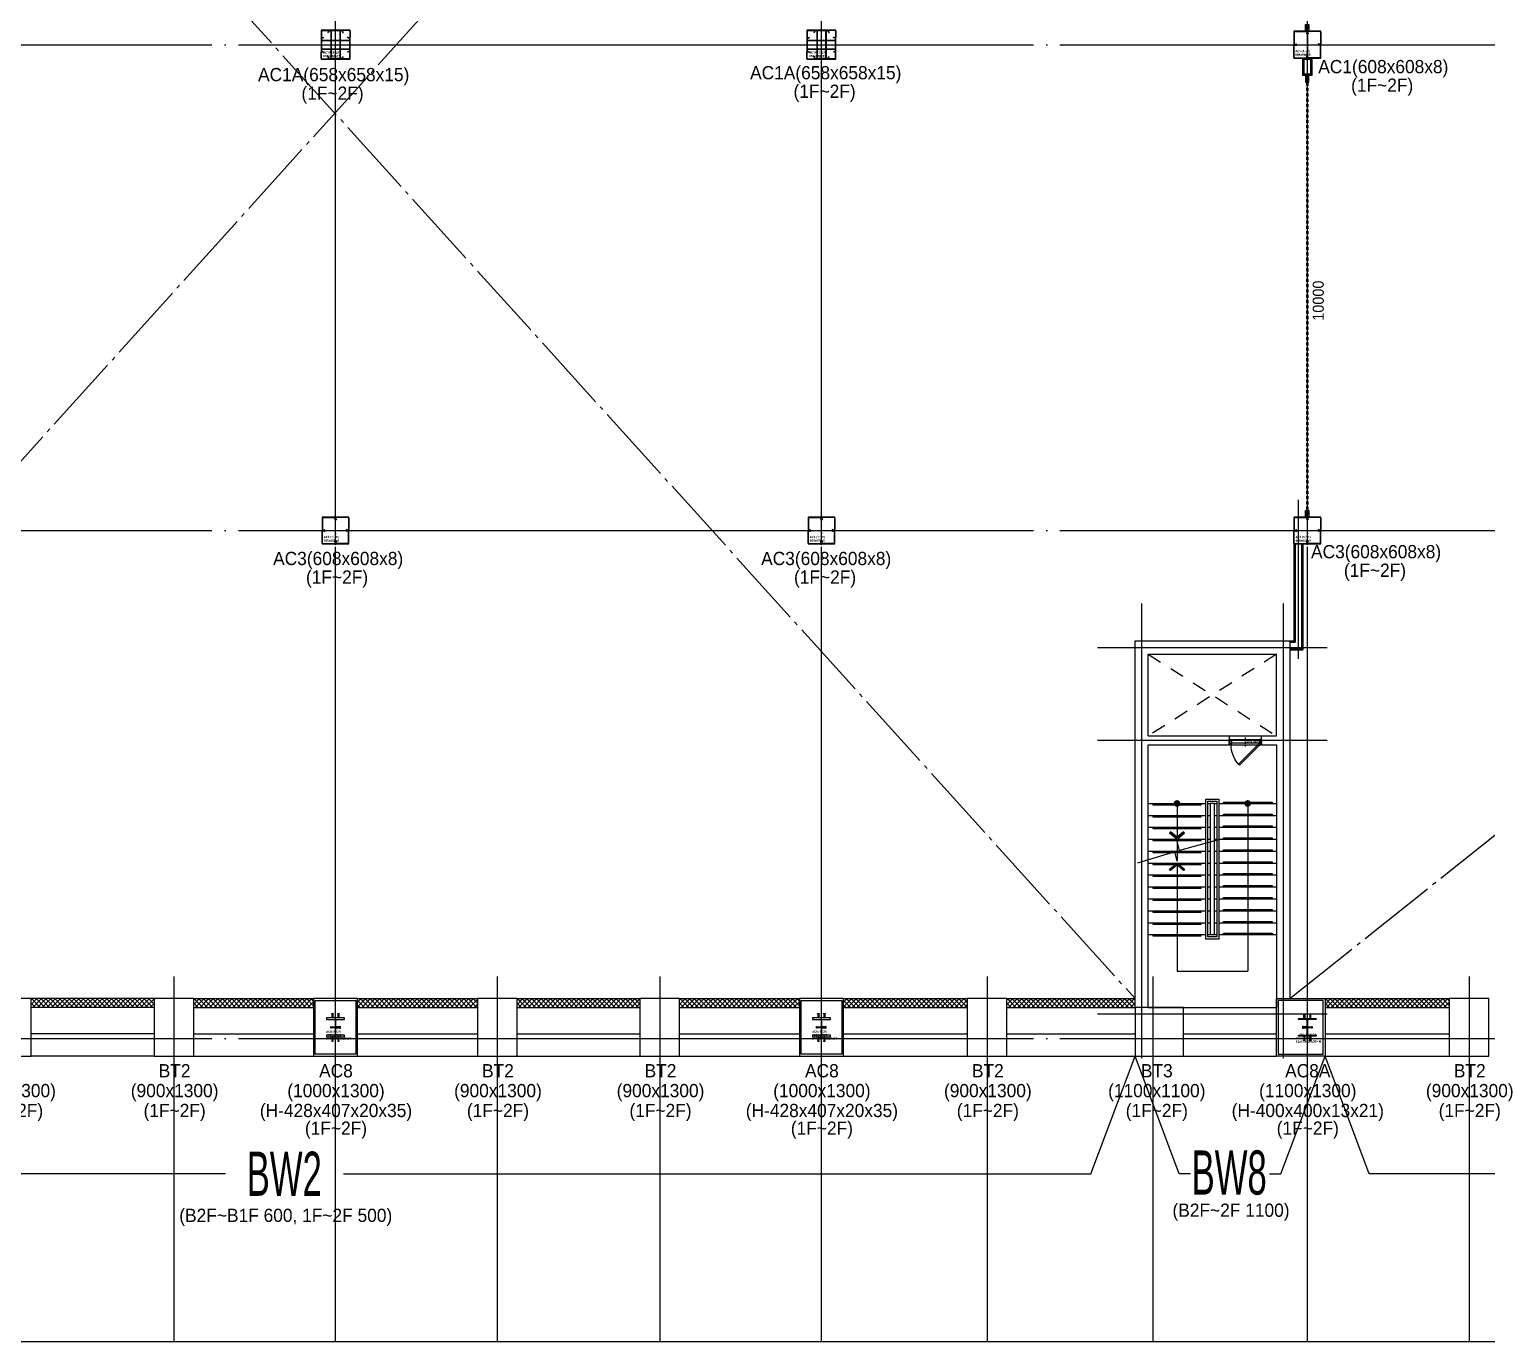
# Model space of a CAD drawing. Header units: millimetres. Extents: x -47382 to 204618, y -51045 to 127155.
# Drawn here: x 51064 to 84064, y 0 to 29723 of the extents above; entities that cross this region are included whole.
import ezdxf
from ezdxf.enums import TextEntityAlignment as Align

# ---------------------------------------------------------------- set-up
doc = ezdxf.new("R2010")
doc.units = ezdxf.units.MM
doc.header["$LTSCALE"] = 300
doc.header["$MEASUREMENT"] = 0
for name, pattern in [('CEN', [62, 60, -1, 0, -1]), ('HID', [2, 1.1, -0.9]), ('HIDDEN2', [0.1875, 0.125, -0.0625]), ('STD_SHAFT', [7.3, 6, -0.5, 0.3, -0.5])]:
    doc.linetypes.add(name, pattern=pattern)
doc.layers.get('0').update_dxf_attribs({"linetype": 'CONTINUOUS'})
doc.layers.get('Defpoints').update_dxf_attribs({"color": 153, "linetype": 'CONTINUOUS'})
doc.layers.add('A-ANNO-NPLT', color=129, linetype='CONTINUOUS', plot=False)
doc.layers.add('Defpoint', color=161, linetype='CONTINUOUS', plot=False)
for name, color, linetype in [('A-CEN', 1, 'CEN'), ('A-DOOR', 4, 'CONTINUOUS'), ('A-DOOR-JAMB', 4, 'CONTINUOUS'), ('A-DOOR-SILL', 8, 'CONTINUOUS'), ('A-DOOR-SWING', 8, 'CONTINUOUS'), ('A-FLOR-FLIN-TYP2', 8, 'CONTINUOUS'), ('A-FLOR-OPEN-BELO', 6, 'STD_SHAFT'), ('A-FLOR-STRA-ETC', 7, 'CONTINUOUS'), ('A-FLOR-STRA-MAIN', 4, 'CONTINUOUS'), ('A-FLOR-STRA-SUB', 9, 'CONTINUOUS'), ('A-PS-HID', 5, 'HID'), ('A-ST-AXIS-CEN', 252, 'CEN'), ('A-ST-COL', 2, 'CONTINUOUS'), ('A-ST-CONC', 2, 'CONTINUOUS'), ('A-WALL-DRY1', 7, 'CONTINUOUS'), ('A-WALL-MASN', 3, 'CONTINUOUS'), ('Bound', 9, 'CONTINUOUS'), ('방화셔터', 11, 'HID'), ('블럭', 5, 'CONTINUOUS')]:
    doc.layers.add(name, color=color, linetype=linetype)
doc.styles.add('ksm', font='')
doc.styles.add('SH_대대리576', font='NanumGothicBold.ttf')
doc.styles.add('SHP-나눔bo', font='')
doc.styles.add('돋움', font='')
doc.styles.get('ksm').set_extended_font_data('Dotum')
doc.styles.get('SHP-나눔bo').set_extended_font_data('NanumGothic', bold=True)
doc.styles.get('돋움').set_extended_font_data('Dotum')

# ---------------------------------------------------------------- blocks, each defined once
blk = doc.blocks.new('G$C3E142F4A')
at = {"layer": 'A-ANNO-NPLT', "linetype": 'HIDDEN2'}
for p, q in [((462, 740), (462, 720)), ((462, 740), (582, 740)), ((462, 730), (582, 730)), ((462, 720), (582, 720)), ((472, 740), (472, 720)), ((562, 740), (562, 720)), ((582, 740), (582, 720)), ((422, 370), (660, 370)), ((462, 20), (462, 0)), ((462, 20), (582, 20)), ((462, 10), (582, 10)), ((462, 0), (582, 0)), ((472, 20), (472, 0)), ((562, 20), (562, 0)), ((582, 20), (582, 0))]:
    blk.add_line(p, q, dxfattribs=at)
at = {"layer": 'A-ANNO-NPLT', "linetype": 'ByBlock'}
blk.add_lwpolyline([(462, 697), (497, 697), (497, 43), (462, 43)], close=True, dxfattribs=at)
at = {"layer": 'A-DOOR', "linetype": 'ByBlock'}
for p, q in [((0, 235), (462, 697)), ((21, 212), (484, 675)), ((462, 697), (462, 720)), ((462, 720), (582, 720)), ((462, 697), (484, 675)), ((497, 697), (462, 697)), ((497, 685), (497, 697)), ((582, 685), (497, 685)), ((582, 720), (582, 685))]:
    blk.add_line(p, q, dxfattribs=at)
blk.add_lwpolyline([(0, 235), (21, 212)], dxfattribs=at)
at = {"layer": 'A-DOOR-JAMB'}
for p, q in [((497, 43), (462, 43)), ((462, 43), (462, 20)), ((472, 20), (582, 20)), ((497, 55), (497, 43)), ((582, 55), (497, 55)), ((582, 20), (582, 55))]:
    blk.add_line(p, q, dxfattribs=at)
at = {"layer": 'A-DOOR-SILL'}
blk.add_line((582, 38), (582, 685), dxfattribs=at)
at = {"layer": 'A-DOOR-SWING'}
blk.add_arc((465, 711), 668, 228.3916, 269.7655, dxfattribs=at)
at = {"layer": 'A-ANNO-NPLT', "linetype": 'ByBlock', "style": 'SHP-나눔bo'}
blk.add_text('700X1800', height=45, rotation=90, dxfattribs=at).set_placement((552, 522), align=Align.CENTER)
blk = doc.blocks.new('XR-평면도$0$8F-PLAN$0$arrow2')
at = {"color": 8}
blk.add_lwpolyline([(0, 0.87), (0.74, 0), (0, -0.87), (0.15, -1), (1, 0), (0.15, 1)], close=True, dxfattribs=at)
for points in [[(0, 0.87), (0.15, 1), (0.74, 0), (1, 0)], [(0.74, 0), (1, 0), (0, -0.87), (0.15, -1)]]:
    blk.add_solid(points, dxfattribs=at)
blk = doc.blocks.new('001')
at = {"layer": 'A-CEN'}
for p, q in [((-3350, -850), (-3350, 9450)), ((-150, 9450), (-150, -850)), ((-4350, 8450), (850, 8450)), ((-4350, 6350), (850, 6350)), ((850, 150), (-4350, 150))]:
    blk.add_line(p, q, dxfattribs=at)
at = {"layer": 'A-FLOR-FLIN-TYP2'}
blk.add_line((-1360, 6450), (-640, 6450), dxfattribs=at)
at = {"layer": 'A-FLOR-STRA-ETC'}
for p, q in [((-2550, 4920), (-2550, 4110)), ((-950, 4920), (-950, 1125)), ((-2550, 3570), (-2550, 1125)), ((-2550, 1125), (-950, 1125))]:
    blk.add_line(p, q, dxfattribs=at)
at = {"layer": 'A-FLOR-STRA-ETC', "const_width": 75}
for points in [[(-2550, 4957, -1), (-2550, 4882, -1)], [(-950, 4957, -1), (-950, 4882, -1)]]:
    blk.add_lwpolyline(points, format="xyb", close=True, dxfattribs=at)
at = {"layer": 'A-FLOR-STRA-ETC'}
blk.add_lwpolyline([(-1557, 4110), (-2496, 3852), (-2550, 4069), (-2550, 3611), (-2603, 3825), (-3443, 3568)], dxfattribs=at)
at = {"layer": 'A-FLOR-STRA-MAIN'}
for p, q in [((-3200, 4920), (-1900, 4920)), ((-3200, 4650), (-1900, 4650)), ((-1850, 4920), (-1800, 4920)), ((-1850, 4650), (-1800, 4650)), ((-1700, 4920), (-1650, 4920)), ((-1700, 4650), (-1650, 4650)), ((-1600, 4920), (-300, 4920)), ((-1600, 4650), (-300, 4650)), ((-3200, 4380), (-1900, 4380)), ((-1850, 4380), (-1800, 4380)), ((-1700, 4380), (-1650, 4380)), ((-1600, 4380), (-300, 4380)), ((-3200, 4110), (-1900, 4110)), ((-1850, 4110), (-1800, 4110)), ((-1700, 4110), (-1650, 4110)), ((-1600, 4110), (-300, 4110)), ((-3200, 3840), (-1900, 3840)), ((-1850, 3840), (-1800, 3840)), ((-1700, 3840), (-1650, 3840)), ((-1600, 3840), (-300, 3840)), ((-3200, 3570), (-1900, 3570)), ((-1850, 3570), (-1800, 3570)), ((-1700, 3570), (-1650, 3570)), ((-1600, 3570), (-300, 3570)), ((-3200, 3300), (-1900, 3300)), ((-3200, 3030), (-1900, 3030)), ((-1850, 3300), (-1800, 3300)), ((-1850, 3030), (-1800, 3030)), ((-1700, 3300), (-1650, 3300)), ((-1700, 3030), (-1650, 3030)), ((-1600, 3300), (-300, 3300)), ((-1600, 3030), (-300, 3030)), ((-3200, 2760), (-1900, 2760)), ((-1850, 2760), (-1800, 2760)), ((-1700, 2760), (-1650, 2760)), ((-1600, 2760), (-300, 2760)), ((-3200, 2490), (-1900, 2490)), ((-1850, 2490), (-1800, 2490)), ((-1700, 2490), (-1650, 2490)), ((-1600, 2490), (-300, 2490)), ((-3200, 2220), (-1900, 2220)), ((-1850, 2220), (-1800, 2220)), ((-1700, 2220), (-1650, 2220)), ((-1600, 2220), (-300, 2220)), ((-3200, 1950), (-1900, 1950)), ((-1850, 1950), (-1800, 1950)), ((-1700, 1950), (-1650, 1950)), ((-1600, 1950), (-300, 1950))]:
    blk.add_line(p, q, dxfattribs=at)
blk.add_lwpolyline([(-1700, 4920), (-1800, 4920), (-1800, 1950), (-1700, 1950)], close=True, dxfattribs=at)
at = {"layer": 'A-FLOR-STRA-SUB'}
for points in [[(-1900, 5020), (-1600, 5020), (-1600, 1850), (-1900, 1850)], [(-1850, 4970), (-1650, 4970), (-1650, 1900), (-1850, 1900)]]:
    blk.add_lwpolyline(points, close=True, dxfattribs=at)
at = {"layer": 'A-FLOR-STRA-SUB', "color": 250}
for points in [[(-3100, 4920), (-3100, 4890), (-2000, 4890), (-2000, 4920)], [(-3100, 4650), (-3100, 4620), (-2000, 4620), (-2000, 4650)], [(-1500, 4920), (-1500, 4950), (-400, 4950), (-400, 4920)], [(-1500, 4650), (-1500, 4680), (-400, 4680), (-400, 4650)], [(-3100, 4380), (-3100, 4350), (-2000, 4350), (-2000, 4380)], [(-1500, 4380), (-1500, 4410), (-400, 4410), (-400, 4380)], [(-3100, 4110), (-3100, 4080), (-2000, 4080), (-2000, 4110)], [(-1500, 4110), (-1500, 4140), (-400, 4140), (-400, 4110)], [(-3100, 3840), (-3100, 3810), (-2000, 3810), (-2000, 3840)], [(-1500, 3840), (-1500, 3870), (-400, 3870), (-400, 3840)], [(-3100, 3570), (-3100, 3540), (-2000, 3540), (-2000, 3570)], [(-1500, 3570), (-1500, 3600), (-400, 3600), (-400, 3570)], [(-1500, 3300), (-1500, 3330), (-400, 3330), (-400, 3300)], [(-3100, 3300), (-3100, 3270), (-2000, 3270), (-2000, 3300)], [(-3100, 3030), (-3100, 3000), (-2000, 3000), (-2000, 3030)], [(-1500, 3030), (-1500, 3060), (-400, 3060), (-400, 3030)], [(-3100, 2760), (-3100, 2730), (-2000, 2730), (-2000, 2760)], [(-1500, 2760), (-1500, 2790), (-400, 2790), (-400, 2760)], [(-3100, 2490), (-3100, 2460), (-2000, 2460), (-2000, 2490)], [(-1500, 2490), (-1500, 2520), (-400, 2520), (-400, 2490)], [(-3100, 2220), (-3100, 2190), (-2000, 2190), (-2000, 2220)], [(-1500, 2220), (-1500, 2250), (-400, 2250), (-400, 2220)], [(-3100, 1950), (-3100, 1920), (-2000, 1920), (-2000, 1950)], [(-1500, 1950), (-1500, 1980), (-400, 1980), (-400, 1950)]]:
    blk.add_lwpolyline(points, dxfattribs=at)
at = {"layer": 'A-PS-HID'}
for p, q in [((-3200, 8300), (-300, 6450)), ((-300, 8300), (-3200, 6450))]:
    blk.add_line(p, q, dxfattribs=at)
at = {"layer": 'A-ST-CONC'}
for p, q in [((-3500, 8600), (0, 8600)), ((-3500, 5100), (-3500, 8600)), ((0, 8600), (0, 500)), ((-3200, 8300), (-300, 8300)), ((-3200, 6450), (-3200, 8300)), ((-300, 6450), (-300, 8300)), ((-3200, 6450), (-1360, 6450)), ((-1360, 6250), (-1360, 6450)), ((-640, 6250), (-640, 6450)), ((-640, 6450), (-300, 6450)), ((-3200, 5100), (-3200, 6250)), ((-3200, 6250), (-1360, 6250)), ((-640, 6250), (-300, 6250)), ((-300, 6250), (-300, 5100)), ((-3500, 300), (-3500, 5100)), ((-3200, 300), (-3200, 5100)), ((-300, 5100), (-300, 300)), ((-3200, 300), (-300, 300))]:
    blk.add_line(p, q, dxfattribs=at)
at = {"xscale": -1, "rotation": 270}
blk.add_blockref('G$C3E142F4A', (-1370, 5788), dxfattribs=at)
at = {"layer": 'A-FLOR-STRA-ETC', "xscale": 166.9148302599861, "yscale": 167.8920954242349, "zscale": 166.9148302599861, "rotation": 270.0000170093786}
blk.add_blockref('XR-평면도$0$8F-PLAN$0$arrow2', (-2550, 4277), dxfattribs=at)
at = {"layer": 'A-FLOR-STRA-ETC', "extrusion": (0, 0, -1), "xscale": 166.9148302599861, "yscale": 167.8920954242349, "zscale": -166.9148302599861, "rotation": 90.00001700937857}
blk.add_blockref('XR-평면도$0$8F-PLAN$0$arrow2', (2550, 3403), dxfattribs=at)
blk = doc.blocks.new('A$C53E97F43')
at = {"layer": '방화셔터'}
for p, q in [((0, 64), (0, 65)), ((0, 64), (0, 65)), ((0, 11), (0, 10)), ((0, 11), (0, 10)), ((20, 62), (20, 64)), ((20, 13), (20, 11)), ((79, 20), (82, 20)), ((79, 20), (80, 18)), ((80, 18), (79, 18)), ((79, 18), (80, 16)), ((80, 16), (79, 16)), ((79, 16), (80, 14)), ((80, 14), (79, 14)), ((79, 14), (80, 12)), ((80, 12), (79, 12)), ((79, 12), (80, 10)), ((89, 10), (80, 10)), ((82, 12), (82, 18)), ((82, 18), (87, 18)), ((87, 12), (82, 12)), ((87, 12), (87, 18)), ((88, 20), (90, 20)), ((90, 20), (89, 18)), ((89, 18), (90, 18)), ((90, 18), (89, 16)), ((89, 16), (90, 16)), ((90, 16), (89, 14)), ((89, 14), (90, 14)), ((90, 14), (89, 12)), ((89, 12), (90, 12)), ((90, 12), (89, 10))]:
    blk.add_line(p, q, dxfattribs=at)
for points in [[(0, 10), (10, 10), (10, 0), (150, 0), (150, 25), (90, 25), (90, 10), (80, 10), (80, 20), (50, 20), (50, 50), (150, 50), (150, 75), (10, 75), (10, 65), (0, 65)], [(0, 11), (11, 11), (11, 2), (148, 2), (148, 24), (91, 24), (91, 9), (78, 9), (78, 19), (48, 19), (48, 52), (148, 52), (148, 74), (11, 74), (11, 64), (0, 64)], [(20, 11), (20, 11), (0, 11), (0, 64), (20, 64)], [(20, 13), (2, 13), (2, 62), (20, 62)]]:
    blk.add_lwpolyline(points, dxfattribs=at)
for centre, radius, start, end in [((75, 41), 2, 39.9712, 180), ((74, 41), 0.5, 180, 0), ((75, 41), 1, 49.239, 180), ((48, 21), 35.2, 358.1243, 36.6903), ((47, 16), 40, 5.838, 42.0129), ((82, 20), 0.5, 180, 0), ((87, 20), 0.5, 180, 0)]:
    blk.add_arc(centre, radius, start, end, dxfattribs=at)
blk = doc.blocks.new('AC1 (1~2f)')
at = {"layer": 'A-ST-COL'}
for p, q in [((0, 588), (0, 324)), ((8, 588), (8, 324)), ((20, 608), (284, 608)), ((20, 600), (284, 600)), ((295, 584), (282, 553)), ((290, 550), (282, 553)), ((303, 581), (290, 550)), ((305, 581), (318, 550)), ((313, 584), (326, 553)), ((318, 550), (326, 553)), ((588, 608), (324, 608)), ((588, 600), (324, 600)), ((600, 588), (600, 324)), ((608, 588), (608, 324)), ((0, 20), (0, 284)), ((8, 20), (8, 284)), ((20, 8), (284, 8)), ((20, 0), (284, 0)), ((24, 313), (55, 326)), ((24, 295), (55, 282)), ((27, 305), (58, 318)), ((27, 303), (58, 290)), ((58, 318), (55, 326)), ((58, 290), (55, 282)), ((290, 58), (282, 55)), ((295, 24), (282, 55)), ((303, 27), (290, 58)), ((305, 27), (318, 58)), ((313, 24), (326, 55)), ((318, 58), (326, 55)), ((588, 8), (324, 8)), ((588, 0), (324, 0)), ((550, 318), (553, 326)), ((581, 305), (550, 318)), ((581, 303), (550, 290)), ((550, 290), (553, 282)), ((584, 313), (553, 326)), ((584, 295), (553, 282)), ((600, 20), (600, 284)), ((608, 20), (608, 284))]:
    blk.add_line(p, q, dxfattribs=at)
for centre, radius, start, end in [((20, 588), 20, 90, 180), ((20, 588), 12, 90, 180), ((284, 588), 20, 340, 90), ((284, 588), 12, 340, 90), ((324, 588), 20, 90, 200), ((324, 588), 12, 90, 200), ((588, 588), 20, 0, 90), ((588, 588), 12, 0, 90), ((20, 324), 20, 180, 290), ((20, 284), 20, 70, 180), ((20, 20), 20, 180, 270), ((20, 324), 12, 180, 290), ((20, 284), 12, 70, 180), ((20, 20), 12, 180, 270), ((284, 20), 20, 270, 20), ((284, 20), 12, 270, 20), ((324, 20), 20, 160, 270), ((324, 20), 12, 160, 270), ((588, 324), 20, 250, 0), ((588, 284), 20, 0, 110), ((588, 324), 12, 250, 0), ((588, 284), 12, 0, 110), ((588, 20), 20, 270, 0), ((588, 20), 12, 270, 0)]:
    blk.add_arc(centre, radius, start, end, dxfattribs=at)
at = {"layer": 'Bound', "color": 9, "linetype": 'Continuous'}
for p, q in [((608, 608), (0, 608)), ((0, 608), (0, 0)), ((608, 0), (608, 608)), ((0, 0), (608, 0))]:
    blk.add_line(p, q, dxfattribs=at)
at = {"layer": 'Defpoint'}
for p, q in [((304, 608), (304, 0)), ((0, 304), (608, 304))]:
    blk.add_line(p, q, dxfattribs=at)
at = {"layer": 'Defpoint', "linetype": 'Continuous', "style": 'SH_대대리576'}
for s, p in [('AC1 (1~2F)', (31, 159)), ('608x608x8', (31, 78))]:
    blk.add_text(s, height=50, dxfattribs=at).set_placement(p, align=Align.MIDDLE_LEFT)
blk = doc.blocks.new('AC1A(1~2F)')
for points in [[(199, 678), (499, 678), (499, 663), (199, 663)], [(20, 499), (20, 199), (35, 199), (35, 499)], [(678, 199), (678, 499), (663, 499), (663, 199)], [(199, 20), (499, 20), (499, 35), (199, 35)]]:
    blk.add_hatch(color=9).paths.add_polyline_path(points)
for p, q in [((244, 665), (244, 33)), ((253, 665), (253, 33)), ((444, 665), (444, 33)), ((453, 665), (453, 33)), ((33, 453), (665, 453)), ((33, 444), (665, 444)), ((33, 254), (665, 254)), ((33, 245), (665, 245))]:
    blk.add_line(p, q)
at = {"color": 8, "linetype": 'Continuous'}
for points in [[(199, 678), (499, 678), (499, 663), (199, 663)], [(20, 499), (20, 199), (35, 199), (35, 499)], [(678, 199), (678, 499), (663, 499), (663, 199)], [(199, 20), (499, 20), (499, 35), (199, 35)]]:
    blk.add_lwpolyline(points, close=True, dxfattribs=at)
at = {"layer": 'A-ST-COL'}
for p, q in [((40, 678), (179, 678)), ((40, 670), (179, 670)), ((658, 678), (519, 678)), ((658, 670), (519, 670)), ((20, 658), (20, 519)), ((28, 658), (28, 519)), ((44, 508), (75, 521)), ((47, 500), (78, 513)), ((78, 513), (75, 521)), ((190, 654), (177, 623)), ((185, 620), (177, 623)), ((198, 651), (185, 620)), ((500, 651), (513, 620)), ((508, 654), (521, 623)), ((513, 620), (521, 623)), ((620, 513), (623, 521)), ((651, 500), (620, 513)), ((654, 508), (623, 521)), ((670, 658), (670, 519)), ((678, 658), (678, 519)), ((20, 40), (20, 179)), ((28, 40), (28, 179)), ((40, 28), (179, 28)), ((40, 20), (179, 20)), ((44, 190), (75, 177)), ((47, 198), (78, 185)), ((78, 185), (75, 177)), ((185, 78), (177, 75)), ((190, 44), (177, 75)), ((198, 47), (185, 78)), ((500, 47), (513, 78)), ((508, 44), (521, 75)), ((513, 78), (521, 75)), ((658, 28), (519, 28)), ((658, 20), (519, 20)), ((651, 198), (620, 185)), ((620, 185), (623, 177)), ((654, 190), (623, 177)), ((670, 40), (670, 179)), ((678, 40), (678, 179))]:
    blk.add_line(p, q, dxfattribs=at)
for centre, radius, start, end in [((40, 658), 20, 90, 180), ((40, 658), 12, 90, 180), ((179, 658), 20, 340, 90), ((179, 658), 12, 340, 90), ((519, 658), 20, 90, 200), ((519, 658), 12, 90, 200), ((658, 658), 20, 0, 90), ((658, 658), 12, 0, 90), ((40, 519), 20, 180, 290), ((40, 519), 12, 180, 290), ((658, 519), 20, 250, 0), ((658, 519), 12, 250, 0), ((40, 179), 20, 70, 180), ((40, 40), 20, 180, 270), ((40, 179), 12, 70, 180), ((40, 40), 12, 180, 270), ((179, 40), 20, 270, 20), ((179, 40), 12, 270, 20), ((519, 40), 20, 160, 270), ((519, 40), 12, 160, 270), ((658, 179), 20, 0, 110), ((658, 179), 12, 0, 110), ((658, 40), 20, 270, 0), ((658, 40), 12, 270, 0)]:
    blk.add_arc(centre, radius, start, end, dxfattribs=at)
at = {"layer": 'Bound', "color": 9, "linetype": 'Continuous'}
for p, q in [((678, 678), (20, 678)), ((20, 678), (20, 20)), ((678, 20), (678, 678)), ((20, 20), (678, 20))]:
    blk.add_line(p, q, dxfattribs=at)
at = {"layer": 'Defpoint'}
for p, q in [((349, 0), (349, 698)), ((0, 349), (698, 349))]:
    blk.add_line(p, q, dxfattribs=at)
at = {"layer": 'Defpoint', "linetype": 'Continuous', "style": 'SH_대대리576'}
for s, p in [('AC1A (1~2F)', (71, 174)), ('658x658x15', (71, 93))]:
    blk.add_text(s, height=50, dxfattribs=at).set_placement(p, align=Align.MIDDLE_LEFT)
blk = doc.blocks.new('AC3(1~2f)')
at = {"layer": 'A-ST-COL'}
for p, q in [((20, 608), (20, 344)), ((28, 608), (28, 344)), ((40, 628), (304, 628)), ((40, 620), (304, 620)), ((44, 333), (75, 346)), ((47, 325), (78, 338)), ((78, 338), (75, 346)), ((315, 604), (302, 573)), ((310, 570), (302, 573)), ((323, 601), (310, 570)), ((325, 601), (338, 570)), ((333, 604), (346, 573)), ((338, 570), (346, 573)), ((608, 628), (344, 628)), ((608, 620), (344, 620)), ((570, 338), (573, 346)), ((601, 325), (570, 338)), ((604, 333), (573, 346)), ((620, 608), (620, 344)), ((628, 608), (628, 344)), ((20, 40), (20, 304)), ((28, 40), (28, 304)), ((40, 28), (304, 28)), ((40, 20), (304, 20)), ((44, 315), (75, 302)), ((47, 323), (78, 310)), ((78, 310), (75, 302)), ((310, 78), (302, 75)), ((315, 44), (302, 75)), ((323, 47), (310, 78)), ((325, 47), (338, 78)), ((333, 44), (346, 75)), ((338, 78), (346, 75)), ((608, 28), (344, 28)), ((608, 20), (344, 20)), ((601, 323), (570, 310)), ((570, 310), (573, 302)), ((604, 315), (573, 302)), ((620, 40), (620, 304)), ((628, 40), (628, 304))]:
    blk.add_line(p, q, dxfattribs=at)
for centre, radius, start, end in [((40, 608), 20, 90, 180), ((40, 344), 20, 180, 290), ((40, 608), 12, 90, 180), ((40, 344), 12, 180, 290), ((304, 608), 20, 340, 90), ((304, 608), 12, 340, 90), ((344, 608), 20, 90, 200), ((344, 608), 12, 90, 200), ((608, 344), 20, 250, 0), ((608, 344), 12, 250, 0), ((608, 608), 20, 0, 90), ((608, 608), 12, 0, 90), ((40, 304), 20, 70, 180), ((40, 40), 20, 180, 270), ((40, 304), 12, 70, 180), ((40, 40), 12, 180, 270), ((304, 40), 20, 270, 20), ((304, 40), 12, 270, 20), ((344, 40), 20, 160, 270), ((344, 40), 12, 160, 270), ((608, 304), 20, 0, 110), ((608, 304), 12, 0, 110), ((608, 40), 20, 270, 0), ((608, 40), 12, 270, 0)]:
    blk.add_arc(centre, radius, start, end, dxfattribs=at)
at = {"layer": 'Bound', "color": 9, "linetype": 'Continuous'}
for p, q in [((628, 628), (20, 628)), ((20, 628), (20, 20)), ((628, 20), (628, 628)), ((20, 20), (628, 20))]:
    blk.add_line(p, q, dxfattribs=at)
at = {"layer": 'Defpoint'}
for p, q in [((324, 0), (324, 648)), ((0, 324), (648, 324))]:
    blk.add_line(p, q, dxfattribs=at)
at = {"layer": 'Defpoint', "linetype": 'Continuous', "style": 'SH_대대리576'}
for s, p in [('AC3 (1~2F)', (59, 178)), ('608x608x8', (59, 97))]:
    blk.add_text(s, height=50, dxfattribs=at).set_placement(p, align=Align.MIDDLE_LEFT)
blk = doc.blocks.new('ACT 지상1층구조평면도')
for points in [[(105842, 57556), (104922, 57556), (104922, 58776), (105842, 58776)], [(116842, 57556), (115922, 57556), (115922, 58776), (116842, 58776)], [(126722, 57556), (127742, 57556), (127742, 58776), (126722, 58776)], [(105304, 58470), (105296, 58470), (105296, 58480), (105331, 58480), (105331, 58470), (105323, 58470), (105323, 58380), (105304, 58380)], [(105440, 58470), (105432, 58470), (105432, 58480), (105467, 58480), (105467, 58470), (105459, 58470), (105459, 58380), (105440, 58380)], [(116304, 58470), (116296, 58470), (116296, 58480), (116331, 58480), (116331, 58470), (116323, 58470), (116323, 58380), (116304, 58380)], [(116440, 58470), (116432, 58470), (116432, 58480), (116467, 58480), (116467, 58470), (116459, 58470), (116459, 58380), (116440, 58380)], [(127306, 58456), (127298, 58456), (127298, 58466), (127333, 58466), (127333, 58456), (127325, 58456), (127325, 58366), (127306, 58366)], [(127459, 58456), (127467, 58456), (127467, 58466), (127432, 58466), (127432, 58456), (127440, 58456), (127440, 58366), (127459, 58366)], [(105282, 58157), (105282, 58149), (105272, 58149), (105272, 58184), (105282, 58184), (105282, 58176), (105372, 58176), (105372, 58157)], [(105482, 58157), (105482, 58149), (105492, 58149), (105492, 58184), (105482, 58184), (105482, 58176), (105392, 58176), (105392, 58157)], [(116282, 58157), (116282, 58149), (116272, 58149), (116272, 58184), (116282, 58184), (116282, 58176), (116372, 58176), (116372, 58157)], [(116482, 58157), (116482, 58149), (116492, 58149), (116492, 58184), (116482, 58184), (116482, 58176), (116392, 58176), (116392, 58157)], [(127285, 58177), (127285, 58185), (127275, 58185), (127275, 58150), (127285, 58150), (127285, 58158), (127375, 58158), (127375, 58177)], [(127478, 58177), (127478, 58185), (127488, 58185), (127488, 58150), (127478, 58150), (127478, 58158), (127388, 58158), (127388, 58177)], [(105304, 57862), (105296, 57862), (105296, 57852), (105331, 57852), (105331, 57862), (105323, 57862), (105323, 57952), (105304, 57952)], [(105440, 57862), (105432, 57862), (105432, 57852), (105467, 57852), (105467, 57862), (105459, 57862), (105459, 57952), (105440, 57952)], [(116304, 57862), (116296, 57862), (116296, 57852), (116331, 57852), (116331, 57862), (116323, 57862), (116323, 57952), (116304, 57952)], [(116440, 57862), (116432, 57862), (116432, 57852), (116467, 57852), (116467, 57862), (116459, 57862), (116459, 57952), (116440, 57952)], [(127306, 57876), (127298, 57876), (127298, 57866), (127333, 57866), (127333, 57876), (127325, 57876), (127325, 57966), (127306, 57966)], [(127459, 57876), (127467, 57876), (127467, 57866), (127432, 57866), (127432, 57876), (127440, 57876), (127440, 57966), (127459, 57966)]]:
    blk.add_lwpolyline(points, close=True)
at = {"color": 2, "linetype": 'Continuous'}
for points in [[(105392, 58323, -0.414214), (105414, 58345), (105585, 58345), (105585, 58380), (105178, 58380), (105178, 58345), (105350, 58345, -0.414214), (105372, 58323), (105372, 58009, -0.414214), (105350, 57987), (105178, 57987), (105178, 57952), (105585, 57952), (105585, 57987), (105414, 57987, -0.414214), (105392, 58009)], [(116392, 58323, -0.414214), (116414, 58345), (116585, 58345), (116585, 58380), (116178, 58380), (116178, 58345), (116350, 58345, -0.414214), (116372, 58323), (116372, 58009, -0.414214), (116350, 57987), (116178, 57987), (116178, 57952), (116585, 57952), (116585, 57987), (116414, 57987, -0.414214), (116392, 58009)], [(127375, 58323, 0.414214), (127353, 58345), (127182, 58345), (127182, 58366), (127582, 58366), (127582, 58345), (127410, 58345, 0.414214), (127388, 58323), (127388, 58009, 0.414214), (127410, 57987), (127582, 57987), (127582, 57966), (127182, 57966), (127182, 57987), (127353, 57987, 0.414214), (127375, 58009)]]:
    blk.add_lwpolyline(points, format="xyb", close=True, dxfattribs=at)
at = {"layer": 'A-ST-COL'}
for points in [[(97592, 57516), (98492, 57516), (98492, 58816), (97592, 58816)], [(101272, 57516), (102172, 57516), (102172, 58816), (101272, 58816)], [(104882, 57516), (105882, 57516), (105882, 58816), (104882, 58816)], [(108592, 57516), (109492, 57516), (109492, 58816), (108592, 58816)], [(112272, 57516), (113172, 57516), (113172, 58816), (112272, 58816)], [(115882, 57516), (116882, 57516), (116882, 58816), (115882, 58816)], [(119682, 57516), (120582, 57516), (120582, 58816), (119682, 58816)], [(127782, 57516), (126682, 57516), (126682, 58816), (127782, 58816)], [(130592, 57516), (131492, 57516), (131492, 58816), (130592, 58816)], [(123482, 58616), (123482, 57516), (124582, 57516), (124582, 58616)]]:
    blk.add_lwpolyline(points, close=True, dxfattribs=at)
at = {"layer": 'Defpoint'}
blk.add_lwpolyline([(189382, 51045), (47382, 51045), (47382, 150416), (189382, 150416)], close=True, dxfattribs=at)
for name, p in [('AC1A(1~2F)', (105033, 80067)), ('AC1A(1~2F)', (116033, 80067)), ('AC1 (1~2f)', (127078, 80112)), ('AC3(1~2f)', (105058, 69092)), ('AC3(1~2f)', (116058, 69092)), ('AC3(1~2f)', (127058, 69092))]:
    blk.add_blockref(name, p)
at = {"layer": 'Defpoint', "linetype": 'Continuous', "style": 'SH_대대리576'}
for s, p in [('AC8 (1~2F)', (105172, 58067)), ('AC8 (1~2F)', (116172, 58067)), ('1000x1300', (105172, 57990)), ('H-428x407x20x35', (105172, 57916)), ('1000x1300', (116172, 57990)), ('H-428x407x20x35', (116172, 57916))]:
    blk.add_text(s, height=50, dxfattribs=at).set_placement(p, align=Align.MIDDLE_LEFT)
at = {"layer": 'Defpoint', "linetype": 'Continuous', "style": 'SH_대대리576', "text_generation_flag": 4}
for s, p in [('1100x1300', (127464, 57917)), ('H-400x400x13x21', (127694, 57847)), ('AC8A (1~2F)', (127593, 57998))]:
    blk.add_text(s, height=50, rotation=180, dxfattribs=at).set_placement(p, align=Align.MIDDLE_LEFT)

msp = doc.modelspace()

# ---------------------------------------------------------------- hatches: boundary and pattern name
at = {"layer": '블럭', "transparency": 33554687}
h = msp.add_hatch(dxfattribs=at)
h.set_pattern_fill('ANSI37', color=256, scale=600)
h.set_pattern_definition([(45, (19410, -10800), (-53.03301, 53.03301), []), (135, (19410, -10800), (-53.03301, -53.03301), [])])
h.paths.add_polyline_path([(53890, 7771), (51110, 7771), (51110, 7571), (53890, 7571)])
h = msp.add_hatch(dxfattribs=at)
h.set_pattern_fill('ANSI37', color=256, scale=600)
h.set_pattern_definition([(45, (23090, -10800), (-53.03301, 53.03301), []), (135, (23090, -10800), (-53.03301, -53.03301), [])])
h.paths.add_polyline_path([(57500, 7771), (54790, 7771), (54790, 7571), (57500, 7571)])
h = msp.add_hatch(dxfattribs=at)
h.set_pattern_fill('ANSI37', color=256, scale=600)
h.set_pattern_definition([(45, (26750, -10800), (-53.03301, 53.03301), []), (135, (26750, -10800), (-53.03301, -53.03301), [])])
h.paths.add_polyline_path([(61210, 7771), (58500, 7771), (58500, 7571), (61210, 7571)])
h = msp.add_hatch(dxfattribs=at)
h.set_pattern_fill('ANSI37', color=256, scale=600)
h.set_pattern_definition([(45, (30410, -10800), (-53.03301, 53.03301), []), (135, (30410, -10800), (-53.03301, -53.03301), [])])
h.paths.add_polyline_path([(64890, 7771), (62110, 7771), (62110, 7571), (64890, 7571)])
h = msp.add_hatch(dxfattribs=at)
h.set_pattern_fill('ANSI37', color=256, scale=600)
h.set_pattern_definition([(45, (34090, -10800), (-53.03301, 53.03301), []), (135, (34090, -10800), (-53.03301, -53.03301), [])])
h.paths.add_polyline_path([(68500, 7771), (65790, 7771), (65790, 7571), (68500, 7571)])
h = msp.add_hatch(dxfattribs=at)
h.set_pattern_fill('ANSI37', color=256, scale=600)
h.set_pattern_definition([(45, (37750, -10800), (-53.03301, 53.03301), []), (135, (37750, -10800), (-53.03301, -53.03301), [])])
h.paths.add_polyline_path([(72300, 7771), (69500, 7771), (69500, 7571), (72300, 7571)])
h = msp.add_hatch(dxfattribs=at)
h.set_pattern_fill('ANSI37', color=256, scale=600)
h.set_pattern_definition([(45, (41500, -10800), (-53.03301, 53.03301), []), (135, (41500, -10800), (-53.03301, -53.03301), [])])
h.paths.add_polyline_path([(76100, 7771), (73200, 7771), (73200, 7571), (76100, 7571)])
h = msp.add_hatch(dxfattribs=at)
h.set_pattern_fill('ANSI37', color=256, scale=600)
h.set_pattern_definition([(45, (48700, -10800), (-53.03301, 53.03301), []), (135, (48700, -10800), (-53.03301, -53.03301), [])])
h.paths.add_polyline_path([(83210, 7771), (80400, 7771), (80400, 7571), (83210, 7571)])

# ---------------------------------------------------------------- linework, layer by layer
at = {"layer": 'A-CEN'}
for p, q in [((79796, 19067), (79796, 15467)), ((54340, 8271), (54340, 0)), ((61660, 8271), (61660, 0)), ((65340, 8271), (65340, 0)), ((72750, 8271), (72750, 0)), ((76500, 8271), (76500, 0)), ((83660, 8271), (83660, 0))]:
    msp.add_line(p, q, dxfattribs=at)
at = {"layer": 'A-FLOR-OPEN-BELO'}
for p, q in [((36254, 51871), (76100, 7771)), ((39900, 7771), (79671, 51871)), ((79600, 7771), (134773, 51771))]:
    msp.add_line(p, q, dxfattribs=at)
at = {"layer": 'A-ST-AXIS-CEN'}
for p, q in [((58000, 0), (58000, 99371)), ((69000, 0), (69000, 99371)), ((80000, 0), (80000, 99371)), ((0, 29371), (142000, 29371)), ((0, 18371), (142000, 18371)), ((0, 6871), (142000, 6871))]:
    msp.add_line(p, q, dxfattribs=at)
at = {"layer": 'A-ST-CONC'}
for p, q in [((53890, 6971), (51110, 6971)), ((54790, 6971), (57500, 6971)), ((58500, 6971), (61210, 6971)), ((62110, 6971), (64890, 6971)), ((65790, 6971), (68500, 6971)), ((69500, 6971), (72300, 6971)), ((73200, 6971), (76100, 6971)), ((77200, 6971), (79300, 6971)), ((80400, 6971), (83210, 6971)), ((53890, 6471), (51110, 6471)), ((54790, 6471), (57550, 6471)), ((58450, 6471), (61210, 6471)), ((62110, 6471), (64890, 6471)), ((65790, 6471), (68550, 6471)), ((69450, 6471), (72300, 6471)), ((73200, 6471), (76100, 6471)), ((77200, 6471), (79300, 6471)), ((80400, 6471), (83210, 6471))]:
    msp.add_line(p, q, dxfattribs=at)
at = {"layer": 'A-WALL-DRY1'}
for p, q in [((79696, 18067), (79696, 15871)), ((79709, 18067), (79709, 15859)), ((79721, 18067), (79721, 15846)), ((79871, 18067), (79871, 15696)), ((79884, 18067), (79884, 15684)), ((79896, 18067), (79896, 15671)), ((79600, 15871), (79696, 15871)), ((79600, 15859), (79709, 15859)), ((79600, 15846), (79721, 15846)), ((79600, 15696), (79871, 15696)), ((79600, 15684), (79884, 15684)), ((79600, 15671), (79896, 15671))]:
    msp.add_line(p, q, dxfattribs=at)
for points in [[(80100, 28675), (79900, 28675), (79900, 29067), (80100, 29067)], [(80088, 28688), (79913, 28688), (79913, 29055), (80088, 29055)], [(80075, 28700), (79925, 28700), (79925, 29042), (80075, 29042)]]:
    msp.add_lwpolyline(points, close=True, dxfattribs=at)
at = {"layer": 'A-WALL-MASN'}
for p, q in [((58500, 7771), (61210, 7771)), ((62110, 7771), (64890, 7771)), ((65790, 7771), (68500, 7771)), ((69500, 7771), (72300, 7771)), ((73200, 7771), (76100, 7771)), ((80400, 7771), (83210, 7771)), ((58500, 7571), (61210, 7571)), ((62110, 7571), (64890, 7571)), ((65790, 7571), (68500, 7571)), ((69500, 7571), (72300, 7571)), ((73200, 7571), (76100, 7571)), ((80400, 7571), (83210, 7571))]:
    msp.add_line(p, q, dxfattribs=at)
for points in [[(53890, 7771), (51110, 7771)], [(54790, 7771), (57500, 7771)], [(53890, 7571), (51110, 7571)], [(54790, 7571), (57500, 7571)]]:
    msp.add_lwpolyline(points, dxfattribs=at)
at = {"layer": 'Defpoint'}
msp.add_lwpolyline([(142000, 0), (0, 0), (0, 99371), (142000, 99371)], close=True, dxfattribs=at)
at = {"layer": 'Defpoints'}
for points in [[(55512, 3805), (40500, 3805), (39500, 6471)], [(58178, 3805), (75100, 3805), (76100, 6471)], [(77357, 3805), (77100, 3805), (76100, 6471)], [(79144, 3805), (79400, 3805), (80400, 6471)], [(100763, 3805), (81400, 3805), (80400, 6471)]]:
    msp.add_lwpolyline(points, dxfattribs=at)
at = {"layer": '방화셔터', "linetype": 'HID', "ltscale": 0.2}
for p, q in [((79987, 18725), (79987, 28625)), ((79987, 28625), (80012, 28625)), ((80012, 28625), (80012, 18725)), ((80012, 18725), (79987, 18725))]:
    msp.add_line(p, q, dxfattribs=at)

# ---------------------------------------------------------------- block references
for name, p in [('ACT 지상1층구조평면도', (-47382, -51045)), ('001', (79600, 7271))]:
    msp.add_blockref(name, p)
at = {"layer": '방화셔터', "xscale": -1, "rotation": 270.0000000001315}
for p in [(79962, 29675), (79962, 18675)]:
    msp.add_blockref('A$C53E97F43', p, dxfattribs=at)
at = {"layer": '방화셔터', "rotation": 270.0000000001315}
msp.add_blockref('A$C53E97F43', (79962, 28675), dxfattribs=at)

# ---------------------------------------------------------------- texts
at = {"layer": 'Defpoints', "linetype": 'Continuous', "style": '돋움'}
for s, p in [('AC1(608x608x8)', (81720, 28635)), ('AC1A(658x658x15)', (57958, 28454)), ('AC1A(658x658x15)', (69097, 28497)), ('(1F~2F)', (57932, 28033)), ('(1F~2F)', (69071, 28077)), ('(1F~2F)', (81694, 28215)), ('AC3(608x608x8)', (58059, 17498)), ('AC3(608x608x8)', (69107, 17498)), ('AC3(608x608x8)', (81556, 17652)), ('(1F~2F)', (81531, 17231)), ('(1F~2F)', (58034, 17078)), ('(1F~2F)', (69082, 17078)), ('BT2', (54357, 5899)), ('AC8', (58010, 5899)), ('BT2', (61677, 5899)), ('BT2', (65357, 5899)), ('AC8', (69010, 5899)), ('BT2', (72767, 5899)), ('BT3', (76592, 5899)), ('AC8A', (80010, 5899)), ('BT2', (83677, 5899)), ('(900x1300)', (50677, 5449)), ('(900x1300)', (54357, 5449)), ('(1000x1300)', (58010, 5449)), ('(900x1300)', (61677, 5449)), ('(900x1300)', (65357, 5449)), ('(1000x1300)', (69010, 5449)), ('(900x1300)', (72767, 5449)), ('(1100x1100)', (76592, 5449)), ('(1100x1300)', (80010, 5449)), ('(900x1300)', (83677, 5449)), ('(1F~2F)', (50677, 4999)), ('(1F~2F)', (54357, 4999)), ('(H-428x407x20x35)', (58010, 4999)), ('(1F~2F)', (61677, 4999)), ('(1F~2F)', (65357, 4999)), ('(H-428x407x20x35)', (69010, 4999)), ('(1F~2F)', (72767, 4999)), ('(1F~2F)', (76592, 4999)), ('(H-400x400x13x21)', (80010, 4999)), ('(1F~2F)', (83677, 4999)), ('(1F~2F)', (58010, 4599)), ('(1F~2F)', (69010, 4599)), ('(1F~2F)', (80010, 4599))]:
    msp.add_text(s, height=300, dxfattribs=at).set_placement(p, align=Align.BOTTOM_CENTER)
msp.add_text('10000', height=250, rotation=90, dxfattribs=at).set_placement((80246, 23575), align=Align.MIDDLE)
at = {"layer": 'Defpoints', "style": 'ksm', "width": 0.6}
for s, p in [('BW2', (56839, 3806)), ('BW8', (78231, 3834))]:
    msp.add_text(s, height=1000, dxfattribs=at).set_placement(p, align=Align.MIDDLE_CENTER)
at = {"layer": 'Defpoints', "linetype": 'Continuous', "style": '돋움'}
for s, p in [('(B2F~B1F 600, 1F~2F 500)', (56873, 2865)), ('(B2F~2F 1100)', (78272, 2981))]:
    msp.add_text(s, height=300, dxfattribs=at).set_placement(p, align=Align.MIDDLE_CENTER)

doc.saveas('drawing.dxf')
